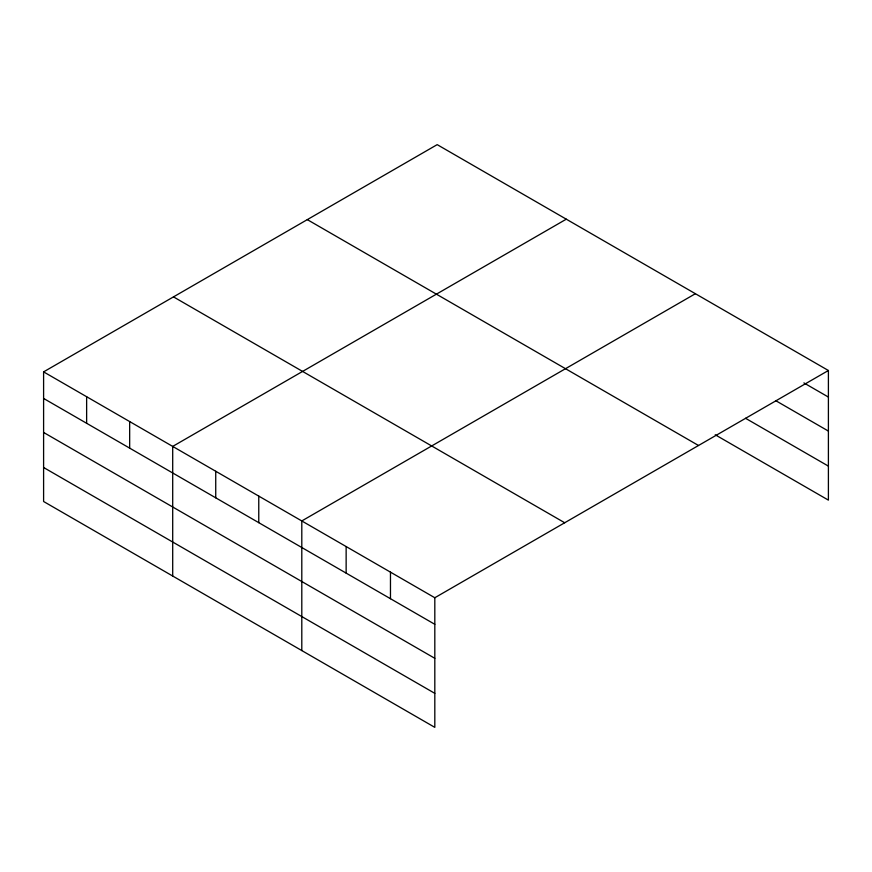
<?xml version="1.0" encoding="UTF-8"?>
<svg xmlns="http://www.w3.org/2000/svg" width="872" height="872" viewBox="0 0 872 872"><rect width="100%" height="100%" fill="white"/><g stroke="black" fill="none" stroke-linecap="round" stroke-linejoin="round"><path stroke-width="1.31" d="M434.812 658.316L434.812 597.745L43.6 371.875L43.6 501.498L434.812 727.357L434.812 658.316L43.6 432.447M715.225 434.779L828.4 500.125L828.4 370.502L437.188 144.643L43.6 371.875M566.288 219.177L172.7 446.41L172.7 576.032M695.387 293.711L301.799 520.944L301.799 650.567M434.812 597.745L828.4 370.502M803.897 382.917L828.4 397.065M775.895 400.76L828.4 431.073M745.56 418.288L828.4 466.117M307.304 219.624L698.516 445.494M173.484 296.883L564.696 522.753M43.6 398.439L434.812 624.308M43.6 467.49L434.812 693.349M390.471 572.141L390.471 598.704M346.14 546.548L346.14 573.111M258.766 496.103L258.766 522.666M215.733 471.262L215.733 497.825M129.666 421.568L129.666 448.132M86.633 396.716L86.633 423.291"/></g></svg>
